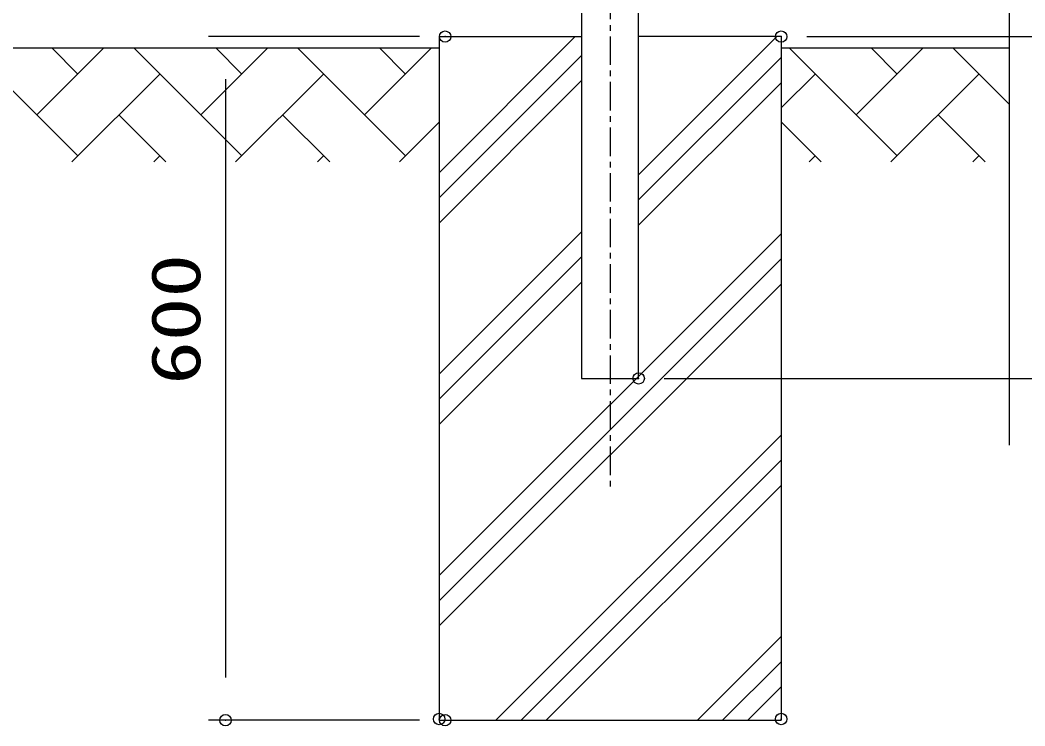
# Model space of a CAD drawing. Units: millimetres, scale not verified. Extents: x -4455 to 4455, y -3150 to 3150.
# Drawn here: x -2059 to -1178, y -1638 to -1019 of the extents above; entities that cross this region are included whole.
import ezdxf
from ezdxf.enums import TextEntityAlignment as Align

# ---------------------------------------------------------------- set-up
doc = ezdxf.new("R2010")
doc.units = ezdxf.units.MM
doc.header["$LTSCALE"] = 20
doc.header["$PDMODE"] = 32
doc.header["$PDSIZE"] = 10
doc.linetypes.add('USER1', pattern=[2, 1.25, -0.25, 0.25, -0.25])
for name, color, linetype, lineweight in [('0-2_外形線', 7, 'Continuous', 25), ('0-A_LAYER15', 1, 'Continuous', 25), ('0-B_EXTCNT-L', 4, 'Continuous', 25), ('0-C_LAYER04', 1, 'USER1', 25), ('0-E_ハッチング', 4, 'Continuous', 25)]:
    doc.layers.add(name, color=color, linetype=linetype, lineweight=lineweight)
doc.layers.add('0-7_DEFPOINTS', color=7, linetype='Continuous')
doc.styles.add('ＭＳ ゴシック', font='')
doc.styles.get('ＭＳ ゴシック').set_extended_font_data('MS Gothic')

msp = doc.modelspace()

# ---------------------------------------------------------------- linework, layer by layer
at = {"layer": '0-2_外形線'}
for p, q in [((-1566.32, 691.88), (-1566.32, -1333.12)), ((-1516.32, -1333.12), (-1516.32, 691.88)), ((-1691.32, -1033.12), (-1691.32, -1633.12)), ((-1691.27, -1033.12), (-1566.32, -1033.12)), ((-1391.37, -1033.12), (-1516.32, -1033.12)), ((-1391.32, -1033.12), (-1391.32, -1633.12)), ((-2591.32, -1043.12), (-1691.32, -1043.12)), ((-1391.32, -1043.12), (-1191.32, -1043.12)), ((-1566.32, -1333.12), (-1516.32, -1333.12)), ((-1691.32, -1633.12), (-1391.32, -1633.12))]:
    msp.add_line(p, q, dxfattribs=at)
at = {"layer": '0-7_DEFPOINTS'}
for p in [(-1686.07, -1033.12), (-1391.37, -1033.12), (-1516.32, -1333.12), (-1878.63, -1633.12), (-1691.32, -1632.05), (-1686.07, -1633.12), (-1391.32, -1632.05)]:
    msp.add_point(p, dxfattribs=at)
at = {"layer": '0-A_LAYER15'}
for p, q in [((-1708.57, -1033.12), (-1893.63, -1033.12)), ((-1368.87, -1033.12), (-673.4, -1033.12)), ((-1368.87, -1033.12), (-814.29, -1033.12)), ((-1368.87, -1033.12), (-814.29, -1033.12)), ((-1493.82, -1333.12), (-536.69, -1333.12)), ((-1493.82, -1333.12), (-814.29, -1333.12)), ((-1708.57, -1633.12), (-1893.63, -1633.12))]:
    msp.add_line(p, q, dxfattribs=at)
at = {"layer": '0-A_LAYER15', "color": 2}
msp.add_line((-1878.63, -1070.62), (-1878.63, -1595.62), dxfattribs=at)
at = {"layer": '0-B_EXTCNT-L'}
msp.add_line((-1191.32, 838.45), (-1191.32, -1391.72), dxfattribs=at)
at = {"layer": '0-C_LAYER04'}
msp.add_line((-1541.32, 767.05), (-1541.32, -1429.06), dxfattribs=at)
at = {"layer": '0-E_ハッチング'}
for p, q in [((-1691.32, -1152.6), (-1571.85, -1033.12)), ((-1516.32, -1154.37), (-1395.07, -1033.12)), ((-2008.12, -1137.79), (-2102.79, -1043.12)), ((-2044.04, -1101.87), (-1985.29, -1043.12)), ((-2008.12, -1065.95), (-2030.95, -1043.12)), ((-1864.44, -1137.79), (-1959.1, -1043.12)), ((-1900.36, -1101.87), (-1841.61, -1043.12)), ((-1864.44, -1065.95), (-1887.26, -1043.12)), ((-1720.75, -1137.79), (-1815.42, -1043.12)), ((-1756.67, -1101.87), (-1697.93, -1043.12)), ((-1720.75, -1065.95), (-1743.58, -1043.12)), ((-1289.7, -1137.79), (-1384.37, -1043.12)), ((-1325.62, -1101.87), (-1266.87, -1043.12)), ((-1289.7, -1065.95), (-1312.53, -1043.12)), ((-1191.32, -1092.49), (-1240.68, -1043.12)), ((-1691.32, -1174.69), (-1566.32, -1049.69)), ((-1516.32, -1176.47), (-1391.32, -1051.47)), ((-2013.45, -1143.12), (-1936.28, -1065.95)), ((-1869.77, -1143.12), (-1792.59, -1065.95)), ((-1391.32, -1095.72), (-1361.54, -1065.95)), ((-1295.03, -1143.12), (-1217.86, -1065.95)), ((-1691.32, -1196.79), (-1566.32, -1071.79)), ((-1516.32, -1198.57), (-1391.32, -1073.57)), ((-1930.95, -1143.12), (-1972.2, -1101.87)), ((-1787.26, -1143.12), (-1828.52, -1101.87)), ((-1726.08, -1143.12), (-1691.32, -1108.36)), ((-1356.21, -1143.12), (-1391.32, -1108.02)), ((-1212.53, -1143.12), (-1253.78, -1101.87)), ((-1941.61, -1143.12), (-1936.28, -1137.79)), ((-1797.93, -1143.12), (-1792.59, -1137.79)), ((-1366.87, -1143.12), (-1361.54, -1137.79)), ((-1223.19, -1143.12), (-1217.86, -1137.79)), ((-1691.32, -1329.37), (-1566.32, -1204.37)), ((-1691.32, -1506.15), (-1391.32, -1206.15)), ((-1691.32, -1351.47), (-1566.32, -1226.47)), ((-1691.32, -1528.25), (-1391.32, -1228.25)), ((-1691.32, -1373.57), (-1566.32, -1248.57)), ((-1691.32, -1550.34), (-1391.32, -1250.34)), ((-1641.51, -1633.12), (-1391.32, -1382.93)), ((-1619.42, -1633.12), (-1391.32, -1405.02)), ((-1597.32, -1633.12), (-1391.32, -1427.12)), ((-1464.74, -1633.12), (-1391.32, -1559.7)), ((-1442.64, -1633.12), (-1391.32, -1581.8)), ((-1420.54, -1633.12), (-1391.32, -1603.9))]:
    msp.add_line(p, q, dxfattribs=at)

# ---------------------------------------------------------------- texts
at = {"layer": '0-A_LAYER15', "color": 3, "style": 'ＭＳ ゴシック', "width": 1.3}
msp.add_text('600', height=43.26, rotation=90, dxfattribs=at).set_placement((-1887.81, -1338.68), align=Align.BOTTOM_LEFT)

doc.saveas('drawing.dxf')
